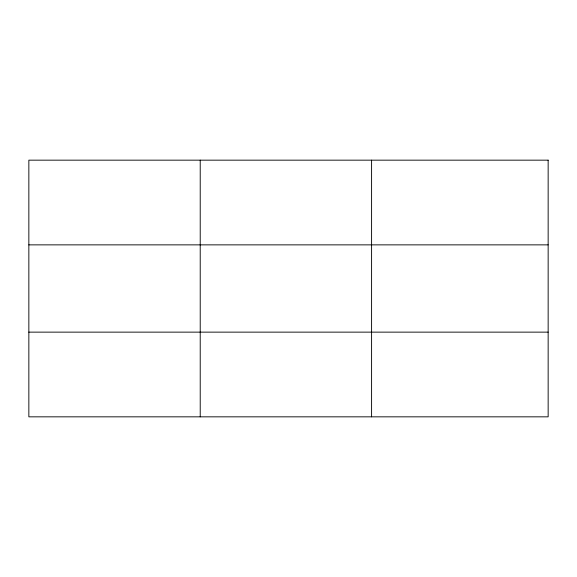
<?xml version="1.0" encoding="UTF-8"?>
<svg xmlns="http://www.w3.org/2000/svg" width="577" height="577" viewBox="0 0 577 577"><rect width="100%" height="100%" fill="white"/><g stroke="black" fill="none" stroke-linecap="round" stroke-linejoin="round"><path stroke-width="0.87" d="M200.219 160.161L200.219 416.839M371.588 160.161L371.588 416.839M28.85 244.864L548.15 244.864M28.85 332.136L548.15 332.136M548.15 160.161L548.15 416.839L28.85 416.839L28.85 160.161L548.15 160.161"/></g></svg>
